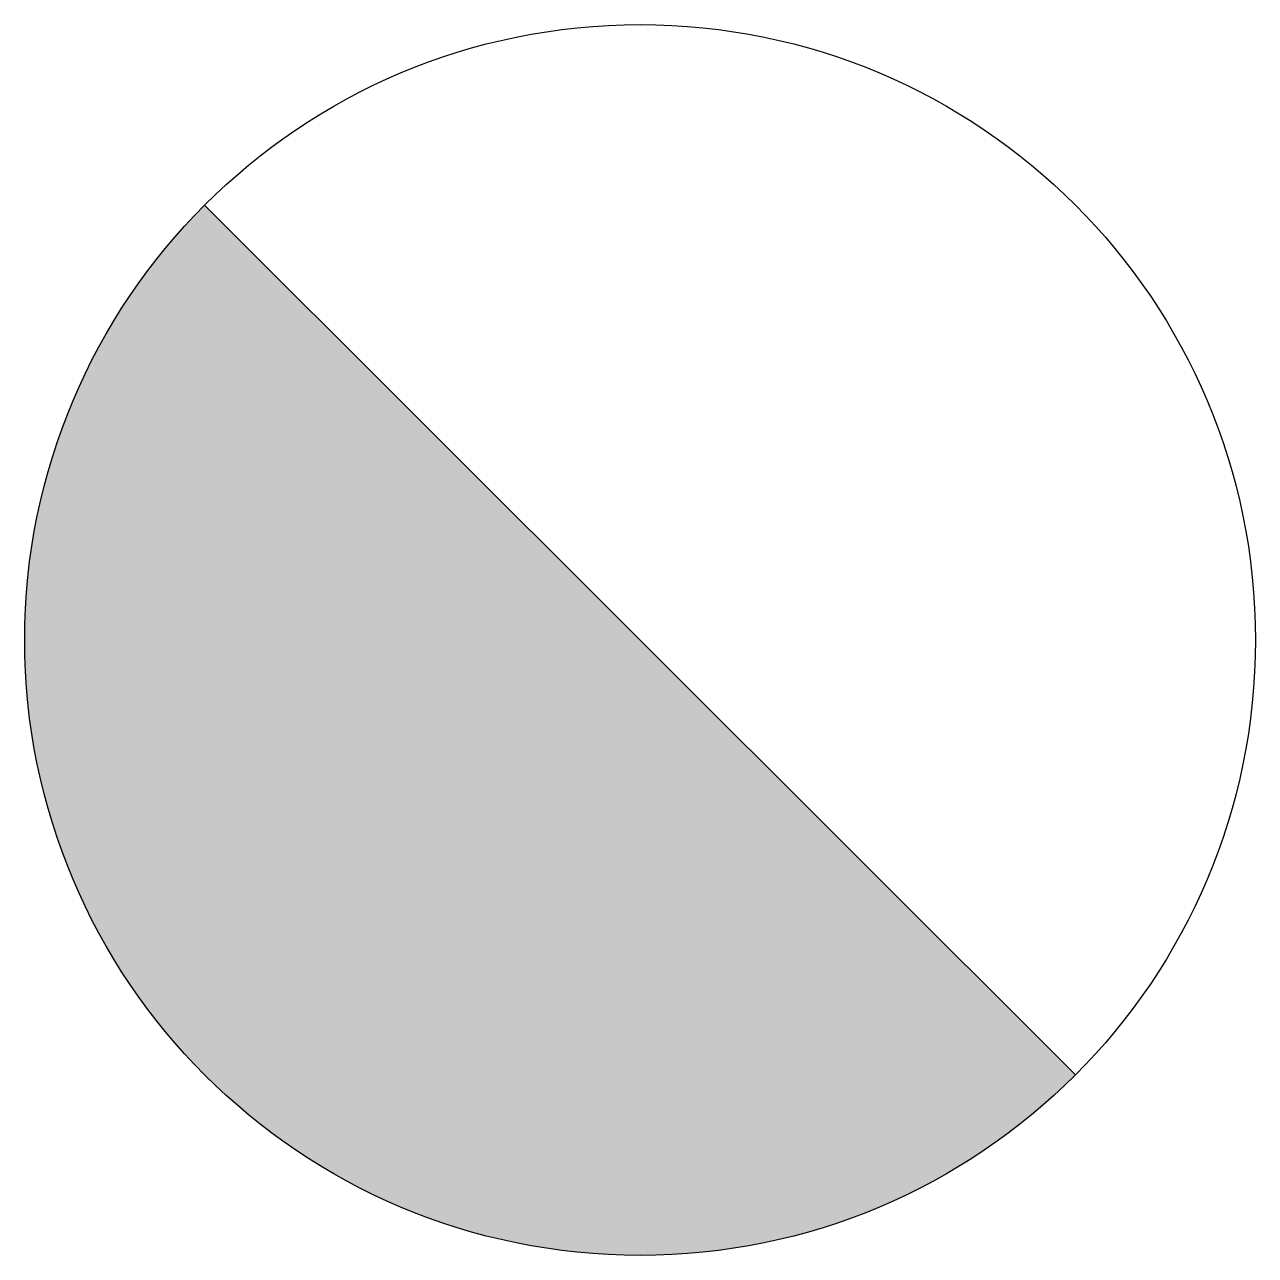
# Model space of a CAD drawing. Header units: millimetres. Extents: x -0.49 to 0.51, y -0.5 to 0.5.
import ezdxf

# ---------------------------------------------------------------- set-up
doc = ezdxf.new("R2010")
doc.units = ezdxf.units.MM
doc.layers.add('Dibujo', color=7, linetype='Continuous')

msp = doc.modelspace()

# ---------------------------------------------------------------- hatches: boundary and pattern name
at = {"layer": 'Dibujo'}
h = msp.add_hatch(color=256, dxfattribs=at)
h.dxf.hatch_style = 1
h.paths.add_polyline_path([(-0.3461, 0.3532, 0.19867), (-0.4922, 0, 0.66852), (0.3616, -0.3532)])

# ---------------------------------------------------------------- linework, layer by layer
msp.add_line((-0.3461, 0.3532), (0.3616, -0.3532), dxfattribs=at)
msp.add_circle((0.0078, 0), 0.5, dxfattribs=at)

doc.saveas('drawing.dxf')
